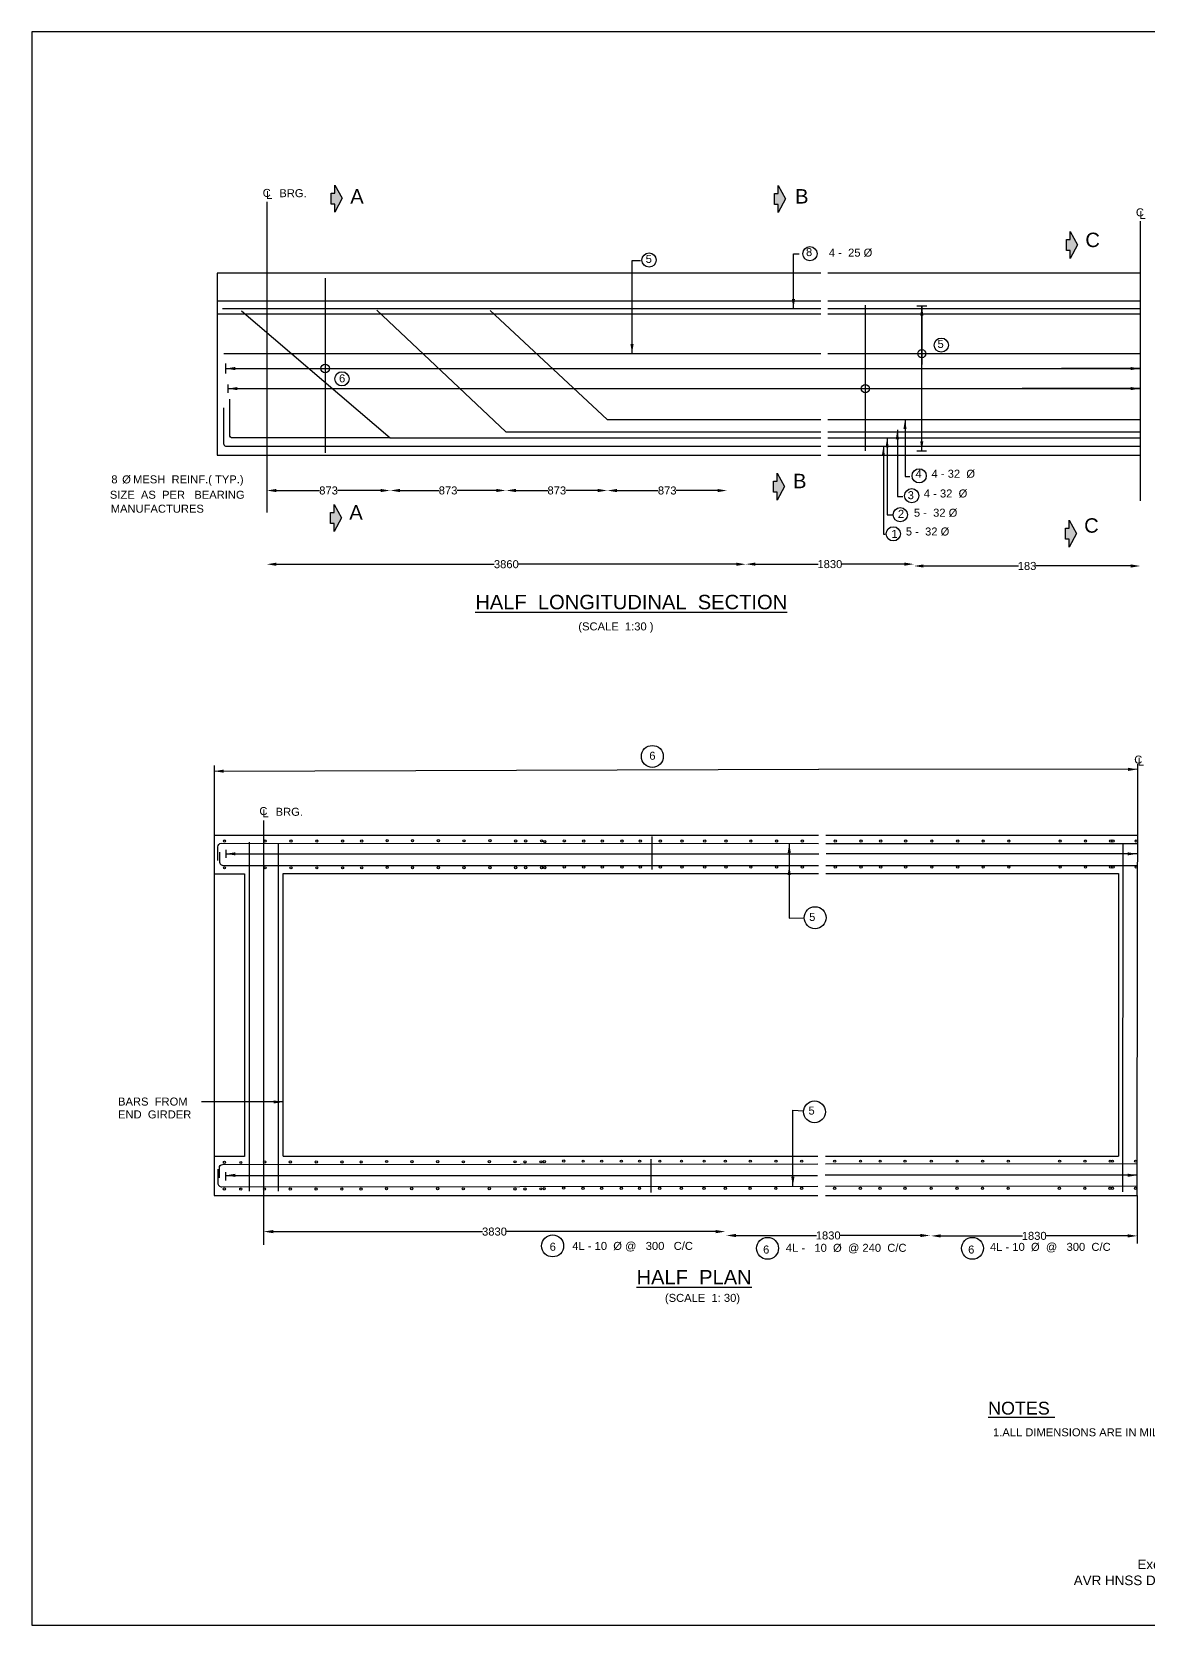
# Model space of a CAD drawing. Header units: inches. Extents: x 25936 to 27299, y 1013 to 2008.
# Drawn here: x 25936 to 26633, y 1013 to 2008 of the extents above; entities that cross this region are included whole.
import ezdxf

# ---------------------------------------------------------------- set-up
doc = ezdxf.new("R2010")
doc.units = ezdxf.units.IN
doc.header["$MEASUREMENT"] = 0
for name, color, linetype in [('DIMENSION', 7, 'Continuous'), ('DIMENSIONS', 255, 'Continuous'), ('TEXT', 1, 'Continuous')]:
    doc.layers.add(name, color=color, linetype=linetype)
doc.styles.get("Standard").update_dxf_attribs({"font": 'arial.ttf', "height": 5})
doc.dimstyles.get("Standard").update_dxf_attribs({"dimtxt": 5, "dimasz": 6, "dimexe": 0.18, "dimexo": 0.0625, "dimgap": 0.09, "dimtad": 0, "dimtih": 1, "dimtoh": 1, "dimdec": 4, "dimzin": 0, "dimdsep": 46, "dimtxsty": 'Standard', "dimcen": 0.09, "dimse1": 1, "dimse2": 1, "dimadec": 0, "dimazin": 0, "dimtfac": 1, "dimtdec": 4, "dimtofl": 0, "dimtmove": 0, "dimatfit": 3, "dimfxl": 1, "dimtolj": 1, "dimtzin": 0, "dimarcsym": 0})

# ---------------------------------------------------------------- blocks, each defined once
blk = doc.blocks.new('*D1')
at = {"layer": 'Defpoints', "color": 0, "transparency": 16777216}
for p in [(26159.66, 1754.63), (26082.51, 1743.75), (26159.66, 1721.64)]:
    blk.add_point(p, dxfattribs=at)
at = {"layer": 'DIMENSIONS', "color": 0, "lineweight": -2, "transparency": 16777216}
for p, q in [((26088.51, 1721.64), (26115.47, 1721.64)), ((26153.66, 1721.64), (26126.7, 1721.64))]:
    blk.add_line(p, q, dxfattribs=at)
at = {"layer": 'DIMENSIONS', "color": 0, "transparency": 16777216}
for points in [[(26088.51, 1722.64), (26088.51, 1720.64), (26082.51, 1721.64)], [(26153.66, 1722.64), (26153.66, 1720.64), (26159.66, 1721.64)]]:
    blk.add_solid(points, dxfattribs=at)
at = {"layer": 'DIMENSIONS', "color": 0, "transparency": 16777216, "insert": (26121.09, 1721.64), "char_height": 5, "attachment_point": 5}
blk.add_mtext('\\A1;873', dxfattribs=at)
blk = doc.blocks.new('*D2')
at = {"layer": 'Defpoints', "color": 0, "transparency": 16777216}
for p in [(26159.66, 1754.63), (26231.88, 1758.36), (26231.88, 1721.67)]:
    blk.add_point(p, dxfattribs=at)
at = {"layer": 'DIMENSIONS', "color": 0, "lineweight": -2, "transparency": 16777216}
for p, q in [((26165.66, 1721.67), (26190.16, 1721.67)), ((26225.88, 1721.67), (26201.39, 1721.67))]:
    blk.add_line(p, q, dxfattribs=at)
at = {"layer": 'DIMENSIONS', "color": 0, "transparency": 16777216}
for points in [[(26165.66, 1722.67), (26165.66, 1720.67), (26159.66, 1721.67)], [(26225.88, 1722.67), (26225.88, 1720.67), (26231.88, 1721.67)]]:
    blk.add_solid(points, dxfattribs=at)
at = {"layer": 'DIMENSIONS', "color": 0, "transparency": 16777216, "insert": (26195.77, 1721.67), "char_height": 5, "attachment_point": 5}
blk.add_mtext('\\A1;873', dxfattribs=at)
blk = doc.blocks.new('*D3')
at = {"layer": 'Defpoints', "color": 0, "transparency": 16777216}
for p in [(26295.29, 1766.02), (26232.12, 1758.14), (26295.29, 1721.67)]:
    blk.add_point(p, dxfattribs=at)
at = {"layer": 'DIMENSIONS', "color": 0, "lineweight": -2, "transparency": 16777216}
for p, q in [((26238.12, 1721.67), (26258.09, 1721.67)), ((26289.29, 1721.67), (26269.33, 1721.67))]:
    blk.add_line(p, q, dxfattribs=at)
at = {"layer": 'DIMENSIONS', "color": 0, "transparency": 16777216}
for points in [[(26238.12, 1722.67), (26238.12, 1720.67), (26232.12, 1721.67)], [(26289.29, 1722.67), (26289.29, 1720.67), (26295.29, 1721.67)]]:
    blk.add_solid(points, dxfattribs=at)
at = {"layer": 'DIMENSIONS', "color": 0, "transparency": 16777216, "insert": (26263.71, 1721.67), "char_height": 5, "attachment_point": 5}
blk.add_mtext('\\A1;873', dxfattribs=at)
blk = doc.blocks.new('*D4')
at = {"layer": 'Defpoints', "color": 0, "transparency": 16777216}
for p in [(26295.29, 1766.02), (26370.14, 1766.02), (26370.14, 1721.63)]:
    blk.add_point(p, dxfattribs=at)
at = {"layer": 'DIMENSIONS', "color": 0, "lineweight": -2, "transparency": 16777216}
for p, q in [((26301.29, 1721.63), (26327.1, 1721.63)), ((26364.14, 1721.63), (26338.34, 1721.63))]:
    blk.add_line(p, q, dxfattribs=at)
at = {"layer": 'DIMENSIONS', "color": 0, "transparency": 16777216}
for points in [[(26301.29, 1722.63), (26301.29, 1720.63), (26295.29, 1721.63)], [(26364.14, 1722.63), (26364.14, 1720.63), (26370.14, 1721.63)]]:
    blk.add_solid(points, dxfattribs=at)
at = {"layer": 'DIMENSIONS', "color": 0, "transparency": 16777216, "insert": (26332.72, 1721.63), "char_height": 5, "attachment_point": 5}
blk.add_mtext('\\A1;873', dxfattribs=at)
blk = doc.blocks.new('*D5')
at = {"layer": 'Defpoints', "color": 0, "transparency": 16777216}
for p in [(26082.51, 1743.75), (26381.86, 1743.75), (26381.86, 1675.58)]:
    blk.add_point(p, dxfattribs=at)
at = {"layer": 'DIMENSIONS', "color": 0, "lineweight": -2, "transparency": 16777216}
for p, q in [((26088.51, 1675.58), (26224.64, 1675.58)), ((26375.86, 1675.58), (26239.73, 1675.58))]:
    blk.add_line(p, q, dxfattribs=at)
at = {"layer": 'DIMENSIONS', "color": 0, "transparency": 16777216}
for points in [[(26088.51, 1676.58), (26088.51, 1674.58), (26082.51, 1675.58)], [(26375.86, 1676.58), (26375.86, 1674.58), (26381.86, 1675.58)]]:
    blk.add_solid(points, dxfattribs=at)
at = {"layer": 'DIMENSIONS', "color": 0, "transparency": 16777216, "insert": (26232.19, 1675.58), "char_height": 5, "attachment_point": 5}
blk.add_mtext('\\A1;3860', dxfattribs=at)
blk = doc.blocks.new('*D6')
at = {"layer": 'Defpoints', "color": 0, "transparency": 16777216}
for p in [(26381.86, 1743.75), (26486.85, 1705.28), (26486.85, 1675.64)]:
    blk.add_point(p, dxfattribs=at)
at = {"layer": 'DIMENSIONS', "color": 0, "lineweight": -2, "transparency": 16777216}
for p, q in [((26387.86, 1675.64), (26427.05, 1675.64)), ((26480.85, 1675.64), (26441.67, 1675.64))]:
    blk.add_line(p, q, dxfattribs=at)
at = {"layer": 'DIMENSIONS', "color": 0, "transparency": 16777216}
for points in [[(26387.86, 1676.64), (26387.86, 1674.64), (26381.86, 1675.64)], [(26480.85, 1676.64), (26480.85, 1674.64), (26486.85, 1675.64)]]:
    blk.add_solid(points, dxfattribs=at)
at = {"layer": 'DIMENSIONS', "color": 0, "transparency": 16777216, "insert": (26434.36, 1675.64), "char_height": 5, "attachment_point": 5}
blk.add_mtext('\\A1;1830', dxfattribs=at)
blk = doc.blocks.new('*D7')
at = {"layer": 'Defpoints', "color": 0, "transparency": 16777216}
for p in [(26486.85, 1746.46), (26628.29, 1719.65), (26628.29, 1674.49)]:
    blk.add_point(p, dxfattribs=at)
at = {"layer": 'DIMENSIONS', "color": 0, "lineweight": -2, "transparency": 16777216}
for p, q in [((26492.85, 1674.49), (26552.2, 1674.49)), ((26622.29, 1674.49), (26562.95, 1674.49))]:
    blk.add_line(p, q, dxfattribs=at)
at = {"layer": 'DIMENSIONS', "color": 0, "transparency": 16777216}
for points in [[(26492.85, 1675.49), (26492.85, 1673.49), (26486.85, 1674.49)], [(26622.29, 1675.49), (26622.29, 1673.49), (26628.29, 1674.49)]]:
    blk.add_solid(points, dxfattribs=at)
at = {"layer": 'DIMENSIONS', "color": 0, "transparency": 16777216, "insert": (26557.57, 1674.49), "char_height": 5, "attachment_point": 5}
blk.add_mtext('\\A1;183', dxfattribs=at)
blk = doc.blocks.new('*D8')
at = {"layer": 'Defpoints', "color": 0, "transparency": 16777216}
for p in [(26369, 1284.99), (26080.58, 1281.21), (26369, 1258.58)]:
    blk.add_point(p, dxfattribs=at)
at = {"layer": 'DIMENSIONS', "color": 0, "lineweight": -2, "transparency": 16777216}
for p, q in [((26086.58, 1258.58), (26217.24, 1258.58)), ((26363, 1258.58), (26232.34, 1258.58))]:
    blk.add_line(p, q, dxfattribs=at)
at = {"layer": 'DIMENSIONS', "color": 0, "transparency": 16777216}
for points in [[(26086.58, 1259.58), (26086.58, 1257.58), (26080.58, 1258.58)], [(26363, 1259.58), (26363, 1257.58), (26369, 1258.58)]]:
    blk.add_solid(points, dxfattribs=at)
at = {"layer": 'DIMENSIONS', "color": 0, "transparency": 16777216, "insert": (26224.79, 1258.58), "char_height": 5, "attachment_point": 5}
blk.add_mtext('\\A1;3830', dxfattribs=at)
blk = doc.blocks.new('*D9')
at = {"layer": 'Defpoints', "color": 0, "transparency": 16777216}
for p in [(26369.68, 1285.55), (26496.95, 1285.68), (26496.95, 1256.14)]:
    blk.add_point(p, dxfattribs=at)
at = {"layer": 'DIMENSIONS', "color": 0, "lineweight": -2, "transparency": 16777216}
for p, q in [((26375.68, 1256.14), (26426, 1256.14)), ((26490.95, 1256.14), (26440.63, 1256.14))]:
    blk.add_line(p, q, dxfattribs=at)
at = {"layer": 'DIMENSIONS', "color": 0, "transparency": 16777216}
for points in [[(26375.68, 1257.14), (26375.68, 1255.14), (26369.68, 1256.14)], [(26490.95, 1257.14), (26490.95, 1255.14), (26496.95, 1256.14)]]:
    blk.add_solid(points, dxfattribs=at)
at = {"layer": 'DIMENSIONS', "color": 0, "transparency": 16777216, "insert": (26433.31, 1256.14), "char_height": 5, "attachment_point": 5}
blk.add_mtext('\\A1;1830', dxfattribs=at)
blk = doc.blocks.new('*D10')
at = {"layer": 'Defpoints', "color": 0, "transparency": 16777216}
for p in [(26497.64, 1285.69), (26626.44, 1281.21), (26626.44, 1255.9)]:
    blk.add_point(p, dxfattribs=at)
at = {"layer": 'DIMENSIONS', "color": 0, "lineweight": -2, "transparency": 16777216}
for p, q in [((26503.64, 1255.9), (26554.73, 1255.9)), ((26620.44, 1255.9), (26569.35, 1255.9))]:
    blk.add_line(p, q, dxfattribs=at)
at = {"layer": 'DIMENSIONS', "color": 0, "transparency": 16777216}
for points in [[(26503.64, 1256.9), (26503.64, 1254.9), (26497.64, 1255.9)], [(26620.44, 1256.9), (26620.44, 1254.9), (26626.44, 1255.9)]]:
    blk.add_solid(points, dxfattribs=at)
at = {"layer": 'DIMENSIONS', "color": 0, "transparency": 16777216, "insert": (26562.04, 1255.9), "char_height": 5, "attachment_point": 5}
blk.add_mtext('\\A1;1830', dxfattribs=at)

msp = doc.modelspace()

# ---------------------------------------------------------------- hatches: boundary and pattern name
at = {"layer": 'DIMENSIONS'}
for points in [[(26124.95096, 1912.53234), (26124.95096, 1907.48389), (26122.64449, 1907.48389), (26122.64449, 1900.61818), (26124.95096, 1900.61818), (26124.95096, 1895.65747), (26129.61311, 1904.22659)], [(26402.02065, 1912.32003), (26402.02065, 1907.27158), (26399.71417, 1907.27158), (26399.71417, 1900.40587), (26402.02065, 1900.40587), (26402.02065, 1895.44516), (26406.68279, 1904.01428)], [(26584.52069, 1883.51028), (26584.52069, 1878.46183), (26582.21422, 1878.46183), (26582.21422, 1871.59612), (26584.52069, 1871.59612), (26584.52069, 1866.6354), (26589.18283, 1875.20453)], [(26401.40317, 1732.48184), (26401.40317, 1727.43339), (26399.0967, 1727.43339), (26399.0967, 1720.56768), (26401.40317, 1720.56768), (26401.40317, 1715.60697), (26406.06531, 1724.17609)], [(26124.57287, 1712.96038), (26124.57287, 1707.91193), (26122.2664, 1707.91193), (26122.2664, 1701.04622), (26124.57287, 1701.04622), (26124.57287, 1696.08551), (26129.23501, 1704.65463)], [(26583.80828, 1703.18165), (26583.80828, 1698.13321), (26581.5018, 1698.13321), (26581.5018, 1691.2675), (26583.80828, 1691.2675), (26583.80828, 1686.30678), (26588.47042, 1694.87591)]]:
    msp.add_hatch(color=0, dxfattribs=at).paths.add_polyline_path(points)

# ---------------------------------------------------------------- linework, layer by layer
at = {"color": 0}
for points in [[(26082.50949, 1902.0709), (26082.50949, 1707.90083)], [(26628.29407, 1890.02254), (26628.29407, 1715.24853)], [(26428.71855, 1857.461), (26051.38542, 1857.461), (26051.38542, 1743.74706), (26428.71855, 1743.74706)], [(26118.91685, 1854.28435), (26118.91685, 1745.20939)], [(26628.29407, 1857.461), (26433.01531, 1857.461)], [(26428.71855, 1839.87171), (26051.38542, 1839.87171)], [(26428.71855, 1831.84938), (26051.38542, 1831.84938)], [(26054.77019, 1835.32871), (26428.71855, 1835.32871)], [(26151.23009, 1834.26659), (26231.88125, 1758.36414), (26428.71855, 1758.36414)], [(26222.12561, 1834.05845), (26295.29417, 1766.0226), (26428.71855, 1766.0226)], [(26628.29407, 1839.87171), (26433.01531, 1839.87171)], [(26433.01531, 1835.32871), (26628.29407, 1835.32871)], [(26628.29407, 1831.84938), (26433.01531, 1831.84938)], [(26456.4978, 1837.533), (26456.4978, 1746.52815)], [(26488.75093, 1836.96855), (26494.90558, 1836.96855)], [(26055.70114, 1807.1666), (26428.71855, 1807.1666)], [(26433.01531, 1807.1666), (26628.29407, 1807.1666)], [(26056.79358, 1800.97065), (26056.79358, 1794.74518)], [(26058.17294, 1787.94945), (26058.17294, 1782.72196)], [(26433.01531, 1766.0226), (26628.29407, 1766.0226)], [(26159.66346, 1754.63413), (26428.71855, 1754.63413)], [(26433.01531, 1758.36414), (26628.29407, 1758.36414)], [(26433.01531, 1754.63413), (26628.29407, 1754.63413)], [(26433.01531, 1749.39915), (26628.29407, 1749.39915)], [(26433.01531, 1743.74706), (26628.29407, 1743.74706)], [(26488.79203, 1746.46281), (26494.7884, 1746.46281)], [(26049.58579, 1549.92419), (26049.58579, 1281.20852), (26426.78463, 1281.20852)], [(26626.43635, 1306.38386), (26626.70022, 1550.64384)], [(26080.58405, 1250.34557), (26080.58405, 1515.3957)], [(26049.58579, 1506.19472), (26427.17298, 1506.19472)], [(26323.18972, 1505.49713), (26323.18972, 1484.74625)], [(26431.90506, 1506.19472), (26626.70022, 1506.19472)], [(26056.85725, 1497.12308), (26056.85725, 1492.14356)], [(26071.67456, 1283.77077), (26071.67456, 1501.98326)], [(26089.60959, 1501.34519), (26089.60959, 1283.89824)], [(26431.90506, 1501.15693), (26626.64673, 1501.12615)], [(26617.51268, 1283.39536), (26617.5471, 1501.12759)], [(26431.90506, 1487.37709), (26626.63186, 1487.36734)], [(26049.58579, 1482.1611), (26068.59238, 1482.1611), (26068.59238, 1305.57726), (26049.58579, 1305.57726)], [(26092.7391, 1305.62558), (26092.7391, 1482.27639), (26427.17298, 1482.27639)], [(26431.90506, 1482.27639), (26614.65952, 1482.27639)], [(26614.65952, 1482.27639), (26614.65952, 1305.62558)], [(26092.7391, 1305.62558), (26426.78463, 1305.62558)], [(26431.52466, 1281.20852), (26626.43635, 1281.20852), (26626.43635, 1306.38386)], [(26431.52466, 1305.62558), (26614.65952, 1305.62558)], [(26056.79402, 1295.6836), (26056.79402, 1290.59712)], [(26322.62361, 1282.96877), (26322.62361, 1303.94311)], [(26431.52466, 1300.87352), (26626.43635, 1301.05531)], [(26431.52466, 1287.00048), (26626.43635, 1287.18365)], [(26626.43635, 1281.20852), (26626.43635, 1251.08119)]]:
    msp.add_lwpolyline(points, dxfattribs=at)
for points in [[(26066.76701, 1833.96731), (26159.66346, 1754.63413), (26060.47501, 1754.63413, -0.391621724), (26059.43419, 1755.59703), (26059.43419, 1778.7614)], [(26055.5262, 1773.32677), (26055.5262, 1751.01704, 0.324543935), (26056.69998, 1749.39915), (26428.71855, 1749.39915)], [(26051.90172, 1490.46253), (26051.90172, 1498.95578, -0.407486319), (26054.11113, 1501.21665), (26427.17298, 1501.15768)], [(26052.8785, 1495.58535), (26052.8785, 1489.88278, 0.436444082), (26055.56001, 1487.39594), (26427.17298, 1487.37733)], [(26051.9309, 1297.51158), (26051.9309, 1288.8475, 0.442568499), (26054.35413, 1286.64604), (26426.78463, 1286.99603)], [(26052.86683, 1292.15133), (26052.86683, 1298.56466, -0.398334816), (26054.72035, 1300.52208), (26426.78463, 1300.8691)]]:
    msp.add_lwpolyline(points, format="xyb", dxfattribs=at)
for centre, radius in [((26491.81289, 1807.1666), 2.51565), ((26118.91685, 1797.85792), 2.70588), ((26456.4978, 1785.3357), 2.54495), ((26056.04188, 1502.62714), 0.696), ((26081.49721, 1502.62714), 0.696), ((26097.60707, 1502.62714), 0.696), ((26113.76061, 1502.62714), 0.696), ((26129.83507, 1502.62714), 0.696), ((26141.82871, 1502.62714), 0.696), ((26157.71466, 1502.9092), 0.696), ((26173.52428, 1502.81645), 0.696), ((26189.69504, 1502.81645), 0.696), ((26205.72432, 1502.75588), 0.696), ((26221.95727, 1502.79133), 0.696), ((26237.97541, 1502.70386), 0.696), ((26244.25131, 1502.69753), 0.696), ((26254.19005, 1502.74695), 0.696), ((26268.40786, 1502.72317), 0.696), ((26280.55999, 1502.63451), 0.696), ((26292.14523, 1502.63451), 0.696), ((26304.42231, 1502.63451), 0.696), ((26315.85146, 1502.63451), 0.696), ((26328.478, 1502.63451), 0.696), ((26342.01075, 1502.63451), 0.696), ((26356.1599, 1502.63451), 0.696), ((26369.43628, 1502.63451), 0.696), ((26384.9595, 1502.63451), 0.696), ((26401.03977, 1502.63451), 0.696), ((26417.15337, 1502.63451), 0.696), ((26437.75902, 1502.63451), 0.696), ((26453.85805, 1502.63451), 0.696), ((26466.13447, 1502.63451), 0.696), ((26481.71543, 1502.63451), 0.696), ((26498.08485, 1502.63451), 0.696), ((26514.26103, 1502.63451), 0.696), ((26530.16227, 1502.63451), 0.696), ((26546.19128, 1502.63451), 0.696), ((26578.24932, 1502.63451), 0.696), ((26594.09924, 1502.63451), 0.696), ((26609.8687, 1502.63451), 0.696), ((26611.31165, 1502.63451), 0.696), ((26625.77269, 1502.63451), 0.696), ((26256.2668, 1502.2969), 0.696), ((26056.04188, 1485.85979), 0.696), ((26081.49721, 1485.85979), 0.696), ((26097.60707, 1485.85979), 0.696), ((26113.76061, 1485.85979), 0.696), ((26129.83507, 1485.85979), 0.696), ((26141.82871, 1485.85979), 0.696), ((26157.71466, 1486.14185), 0.696), ((26173.52428, 1486.0491), 0.696), ((26189.69504, 1486.0491), 0.696), ((26205.72432, 1485.98853), 0.696), ((26221.95727, 1486.02398), 0.696), ((26237.97541, 1485.93651), 0.696), ((26244.25131, 1485.93018), 0.696), ((26254.19005, 1485.9796), 0.696), ((26256.2668, 1486.02901), 0.696), ((26268.40786, 1486.45527), 0.696), ((26280.55999, 1486.36662), 0.696), ((26292.14523, 1486.36662), 0.696), ((26304.42231, 1486.36662), 0.696), ((26315.85146, 1486.36662), 0.696), ((26328.478, 1486.36662), 0.696), ((26342.01075, 1486.36662), 0.696), ((26356.1599, 1486.36662), 0.696), ((26369.43628, 1486.36662), 0.696), ((26384.9595, 1486.36662), 0.696), ((26401.03977, 1486.36662), 0.696), ((26417.15337, 1486.36662), 0.696), ((26437.75902, 1486.36662), 0.696), ((26453.85805, 1486.36662), 0.696), ((26466.13447, 1486.36662), 0.696), ((26481.71543, 1486.36662), 0.696), ((26498.08485, 1486.36662), 0.696), ((26514.26103, 1486.36662), 0.696), ((26530.16227, 1486.36662), 0.696), ((26546.19128, 1486.36662), 0.696), ((26578.24932, 1486.36662), 0.696), ((26594.09924, 1486.36662), 0.696), ((26609.8687, 1486.36662), 0.696), ((26611.31165, 1486.36662), 0.696), ((26625.77269, 1486.36662), 0.696), ((26056.03665, 1301.92287), 0.696), ((26066.25762, 1301.78295), 0.696), ((26081.14504, 1302.07695), 0.696), ((26097.2549, 1302.07695), 0.696), ((26113.40844, 1302.07695), 0.696), ((26129.48289, 1302.07695), 0.696), ((26141.47654, 1302.07695), 0.696), ((26157.36249, 1302.35902), 0.696), ((26173.17211, 1302.26626), 0.696), ((26189.34287, 1302.26626), 0.696), ((26205.37215, 1302.20569), 0.696), ((26221.6051, 1302.24114), 0.696), ((26237.62323, 1302.15367), 0.696), ((26243.89914, 1302.14734), 0.696), ((26253.83788, 1302.19676), 0.696), ((26255.91463, 1302.24617), 0.696), ((26268.05568, 1302.67244), 0.696), ((26280.20781, 1302.58378), 0.696), ((26291.79306, 1302.58378), 0.696), ((26304.07014, 1302.58378), 0.696), ((26315.49929, 1302.58378), 0.696), ((26328.12583, 1302.58378), 0.696), ((26341.65858, 1302.58378), 0.696), ((26355.80773, 1302.58378), 0.696), ((26369.08411, 1302.58378), 0.696), ((26384.60733, 1302.58378), 0.696), ((26400.6876, 1302.58378), 0.696), ((26416.8012, 1302.58378), 0.696), ((26437.40684, 1302.58378), 0.696), ((26453.50587, 1302.58378), 0.696), ((26465.7823, 1302.58378), 0.696), ((26481.36326, 1302.58378), 0.696), ((26497.73268, 1302.58378), 0.696), ((26513.90886, 1302.58378), 0.696), ((26529.81009, 1302.58378), 0.696), ((26545.83911, 1302.58378), 0.696), ((26577.89714, 1302.58378), 0.696), ((26593.74706, 1302.58378), 0.696), ((26609.51653, 1302.58378), 0.696), ((26610.95948, 1302.58378), 0.696), ((26625.42051, 1302.58378), 0.696), ((26056.02374, 1285.26801), 0.696), ((26066.24471, 1285.12809), 0.696), ((26081.05665, 1285.17888), 0.696), ((26097.16651, 1285.17888), 0.696), ((26113.32005, 1285.17888), 0.696), ((26129.39451, 1285.17888), 0.696), ((26141.38815, 1285.17888), 0.696), ((26157.27411, 1285.46095), 0.696), ((26173.08372, 1285.3682), 0.696), ((26189.25448, 1285.3682), 0.696), ((26205.28376, 1285.30762), 0.696), ((26221.51671, 1285.34308), 0.696), ((26237.53485, 1285.25561), 0.696), ((26243.81075, 1285.24928), 0.696), ((26253.74949, 1285.29869), 0.696), ((26255.82625, 1285.34811), 0.696), ((26267.9673, 1285.77437), 0.696), ((26280.11943, 1285.68571), 0.696), ((26291.70467, 1285.68571), 0.696), ((26303.98175, 1285.68571), 0.696), ((26315.4109, 1285.68571), 0.696), ((26328.03744, 1285.68571), 0.696), ((26341.57019, 1285.68571), 0.696), ((26355.71934, 1285.68571), 0.696), ((26368.99572, 1285.68571), 0.696), ((26384.51894, 1285.68571), 0.696), ((26400.59921, 1285.68571), 0.696), ((26416.71281, 1285.68571), 0.696), ((26437.31846, 1285.68571), 0.696), ((26453.41749, 1285.68571), 0.696), ((26465.69391, 1285.68571), 0.696), ((26481.27487, 1285.68571), 0.696), ((26497.64429, 1285.68571), 0.696), ((26513.82047, 1285.68571), 0.696), ((26529.72171, 1285.68571), 0.696), ((26545.75072, 1285.68571), 0.696), ((26577.80876, 1285.68571), 0.696), ((26593.65868, 1285.68571), 0.696), ((26609.42814, 1285.68571), 0.696), ((26610.87109, 1285.68571), 0.696), ((26625.33213, 1285.68571), 0.696)]:
    msp.add_circle(centre, radius, dxfattribs=at)
at = {"layer": 'DIMENSIONS', "color": 0}
msp.add_lwpolyline([(27275.04943, 2008.24122), (25935.69144, 2008.24122), (25935.69144, 1012.68386), (27275.04943, 1012.68386)], close=True, dxfattribs=at)
for points in [[(26122.64449, 1907.48389), (26124.95096, 1907.48389), (26124.95096, 1912.53234), (26129.61311, 1904.22659), (26124.95096, 1895.65747), (26124.95096, 1900.61818), (26122.64449, 1900.61818), (26122.64449, 1907.48389)], [(26399.71417, 1907.27158), (26402.02065, 1907.27158), (26402.02065, 1912.32003), (26406.68279, 1904.01428), (26402.02065, 1895.44516), (26402.02065, 1900.40587), (26399.71417, 1900.40587), (26399.71417, 1907.27158)], [(26582.21422, 1878.46183), (26584.52069, 1878.46183), (26584.52069, 1883.51028), (26589.18283, 1875.20453), (26584.52069, 1866.6354), (26584.52069, 1871.59612), (26582.21422, 1871.59612), (26582.21422, 1878.46183)], [(26399.0967, 1727.43339), (26401.40317, 1727.43339), (26401.40317, 1732.48184), (26406.06531, 1724.17609), (26401.40317, 1715.60697), (26401.40317, 1720.56768), (26399.0967, 1720.56768), (26399.0967, 1727.43339)], [(26122.2664, 1707.91193), (26124.57287, 1707.91193), (26124.57287, 1712.96038), (26129.23501, 1704.65463), (26124.57287, 1696.08551), (26124.57287, 1701.04622), (26122.2664, 1701.04622), (26122.2664, 1707.91193)], [(26581.5018, 1698.13321), (26583.80828, 1698.13321), (26583.80828, 1703.18165), (26588.47042, 1694.87591), (26583.80828, 1686.30678), (26583.80828, 1691.2675), (26581.5018, 1691.2675), (26581.5018, 1698.13321)]]:
    msp.add_lwpolyline(points, dxfattribs=at)
for centre, radius in [((26421.92492, 1869.63229), 4.42908), ((26321.37123, 1865.63607), 4.42908), ((26503.99687, 1812.51664), 4.42908), ((26129.4407, 1791.4263), 4.42908), ((26490.15608, 1730.82705), 4.42908), ((26485.51242, 1718.4244), 4.42908), ((26478.34504, 1706.52593), 4.42908), ((26473.99836, 1694.57907), 4.42908), ((26323.44265, 1555.50802), 6.84741), ((26425.1276, 1454.71336), 6.84741), ((26424.77294, 1333.3889), 6.84741), ((26261.09367, 1249.63714), 6.84741), ((26395.42712, 1248.12907), 6.84741), ((26523.45377, 1248.12907), 6.84741)]:
    msp.add_circle(centre, radius, dxfattribs=at)

# ---------------------------------------------------------------- texts
at = {"layer": 'DIMENSION', "color": 0, "insert": (26567.92238, 1063.67253), "char_height": 6, "width": 188.9045003, "attachment_point": 1}
msp.add_mtext('\\pi77.817;Sd/- 22/9\\P\\pi58.616;Executive Engineer  \\P\\pi18.818;AVR HNSS Division  No-6,ANANTAPUR ', dxfattribs=at)
at = {"layer": 'DIMENSIONS', "color": 0}
for s, height, p in [('%%UNOTES ', 8, (26533.26744, 1144.26822)), ('1.ALL DIMENSIONS ARE IN MILLIMETRES ,UNLESS OTHERWISE SPECIFIED.', 5, (26536.29746, 1130.67598))]:
    msp.add_text(s, height=height, dxfattribs=at).set_placement(p)
at = {"layer": 'TEXT', "color": 0}
for s, height, p in [('C', 5, (26079.92906, 1905.1041)), ('L', 5, (26081.99557, 1903.86562)), ('BRG.', 5, (26090.33495, 1904.95099)), ('A', 9, (26134.65527, 1900.95224)), ('B', 9, (26412.62168, 1900.97929)), ('C', 5, (26625.58696, 1892.9619)), ('L', 5, (26627.76639, 1891.38968)), ('C', 9, (26594.0144, 1873.75623)), ('8', 5, (26419.43816, 1868.12716)), ('4 -  25 Ø', 5, (26433.70845, 1867.79361)), ('5', 5, (26319.25878, 1863.86215)), ('5', 5, (26501.62576, 1810.74635)), ('6', 5, (26127.64118, 1789.23929)), ('4', 5, (26487.88287, 1729.58038)), ('4 - 32  Ø', 5, (26497.90157, 1729.64091)), ('8     MESH  REINF.( TYP.)', 5, (25985.34405, 1726.11573)), ('Ø', 5, (25992.13735, 1726.08566)), ('B', 9, (26411.35039, 1723.09487)), ('4 - 32  Ø', 5, (26493.06142, 1717.29819)), ('SIZE  AS  PER   BEARING', 5, (25984.43628, 1716.50448)), ('MANUFACTURES', 5, (25984.98094, 1707.79994)), ('A', 9, (26134.06153, 1703.49919)), ('3', 5, (26482.99065, 1716.24404)), ('2', 5, (26476.87067, 1704.56909)), ('5 -  32 Ø', 5, (26486.85281, 1705.27629)), ('C', 9, (26593.2523, 1695.30656)), ('1', 5, (26472.79382, 1692.04718)), ('5 -  32 Ø', 5, (26481.82356, 1693.54565)), ('%%UHALF  LONGITUDINAL  SECTION', 9, (26212.79467, 1647.46556)), ('(SCALE  1:30 )', 5, (26277.17486, 1634.23862)), ('6', 5, (26321.50451, 1553.41439)), ('C', 5, (26624.54079, 1551.01655)), ('L', 5, (26626.75996, 1549.74405)), ('C', 5, (26077.84405, 1518.84867)), ('BRG.', 5, (26088.01813, 1518.40937)), ('L', 5, (26079.72054, 1517.47221)), ('5', 5, (26421.41896, 1452.71777)), ('BARS  FROM', 5, (25989.54411, 1337.33896)), ('END  GIRDER', 5, (25989.54411, 1329.3069)), ('5', 5, (26420.9879, 1331.71368)), ('6', 5, (26259.26004, 1246.61834)), ('4L - 10  Ø @   300   C/C', 5, (26273.38242, 1247.1408)), ('6', 5, (26392.64971, 1244.86645)), ('4L -   10  Ø  @ 240  C/C', 5, (26406.84329, 1245.94608)), ('6', 5, (26520.76344, 1244.86645)), ('4L - 10  Ø  @   300  C/C', 5, (26534.41374, 1246.53654)), ('%%UHALF  PLAN', 9, (26313.55161, 1225.61451)), ('(SCALE  1: 30)', 5, (26331.27506, 1214.67477))]:
    msp.add_text(s, height=height, dxfattribs=at).set_placement(p)

# ---------------------------------------------------------------- dimensions: what is measured, and where the dimension line sits
at = {"layer": 'DIMENSIONS', "color": 0}
for base, p1, p2, text, picture, middle in [((26295.29417, 1721.67225), (26232.12198, 1758.13758), (26295.29417, 1766.0226), '873', '*D3', (26263.70808, 1721.67225)), ((26370.14336, 1721.63318), (26295.29417, 1766.0226), (26370.14336, 1766.0226), '873', '*D4', (26332.71877, 1721.63318)), ((26159.66346, 1721.63538), (26082.50949, 1743.74706), (26159.66346, 1754.63413), '873', '*D1', (26121.08648, 1721.63538)), ((26231.88125, 1721.67225), (26159.66346, 1754.63413), (26231.88125, 1758.36414), '873', '*D2', (26195.77236, 1721.67225)), ((26381.86135, 1675.58492), (26082.50949, 1743.74706), (26381.86135, 1743.74706), '3860', '*D5', (26232.18542, 1675.58492)), ((26486.85281, 1675.64272), (26381.86135, 1743.74706), (26486.85281, 1705.27629), '1830', '*D6', (26434.35708, 1675.64272)), ((26628.29407, 1674.49481), (26486.85281, 1746.46281), (26628.29407, 1719.64595), '183', '*D7', (26557.57344, 1674.49481)), ((26368.99572, 1258.57666), (26080.58405, 1281.20852), (26368.99572, 1284.98971), '3830', '*D8', (26224.78989, 1258.57666)), ((26496.94829, 1256.14096), (26369.67842, 1285.55026), (26496.94829, 1285.68498), '1830', '*D9', (26433.31335, 1256.14096)), ((26626.43635, 1255.89772), (26497.64429, 1285.68571), (26626.43635, 1281.20852), '1830', '*D10', (26562.04032, 1255.89772))]:
    dim = msp.add_linear_dim(base=base, p1=p1, p2=p2, text=text, dimstyle='Standard', dxfattribs=at)
    dim.commit()
    dim.dimension.update_dxf_attribs({"geometry": picture, "text_midpoint": middle})

# ---------------------------------------------------------------- leaders
at = {"color": 0}
for points in [[(26491.79021, 1746.46281), (26491.82825, 1836.96855)], [(26491.82825, 1836.96855), (26491.81289, 1800.41557)], [(26056.79358, 1797.85792), (26628.29407, 1797.85792)], [(26628.29407, 1797.85792), (26579.03074, 1797.85792)], [(26058.17294, 1785.3357), (26628.29407, 1785.3357)], [(26628.29407, 1785.3357), (26554.44111, 1785.3357)], [(26056.85725, 1494.63332), (26427.45118, 1494.63332)], [(26626.36953, 1494.63332), (26431.9621, 1494.63332)], [(26056.79402, 1293.71814), (26426.72926, 1293.71814)], [(26626.43635, 1293.79619), (26431.33694, 1293.79619)]]:
    msp.add_leader(points, dimstyle='Standard', override={"dimgap": 0.09, "dimtad": 0}, dxfattribs=at)
at = {"layer": 'DIMENSIONS', "color": 0}
for points in [[(26310.72834, 1807.1666), (26310.72834, 1865.32423), (26316.02289, 1865.32423)], [(26411.57508, 1835.32871), (26411.57508, 1869.45016), (26415.15769, 1869.45016)], [(26481.30853, 1766.0226), (26481.30853, 1730.4363), (26484.28494, 1730.4363)], [(26470.13541, 1754.63413), (26470.13541, 1706.39786), (26474.13838, 1706.39786)], [(26476.53287, 1759.62249), (26476.53287, 1717.89116), (26479.85295, 1717.89116)], [(26467.80229, 1749.39915), (26467.80229, 1694.46308), (26468.85867, 1694.46308)], [(26049.58579, 1546.26971), (26427.40759, 1547.6329)], [(26626.69673, 1547.4176), (26427.40759, 1547.6329)], [(26408.9802, 1501.16055), (26408.97951, 1487.37824)], [(26408.97951, 1487.37824), (26408.97951, 1454.43638), (26418.28018, 1454.71336)], [(26092.7391, 1339.59285), (26041.62884, 1339.59285)], [(26411.22766, 1286.98141), (26411.22766, 1334.52883), (26417.94965, 1333.96313)]]:
    msp.add_leader(points, dimstyle='Standard', override={"dimgap": 0.09, "dimtad": 0}, dxfattribs=at)

doc.saveas('drawing.dxf')
